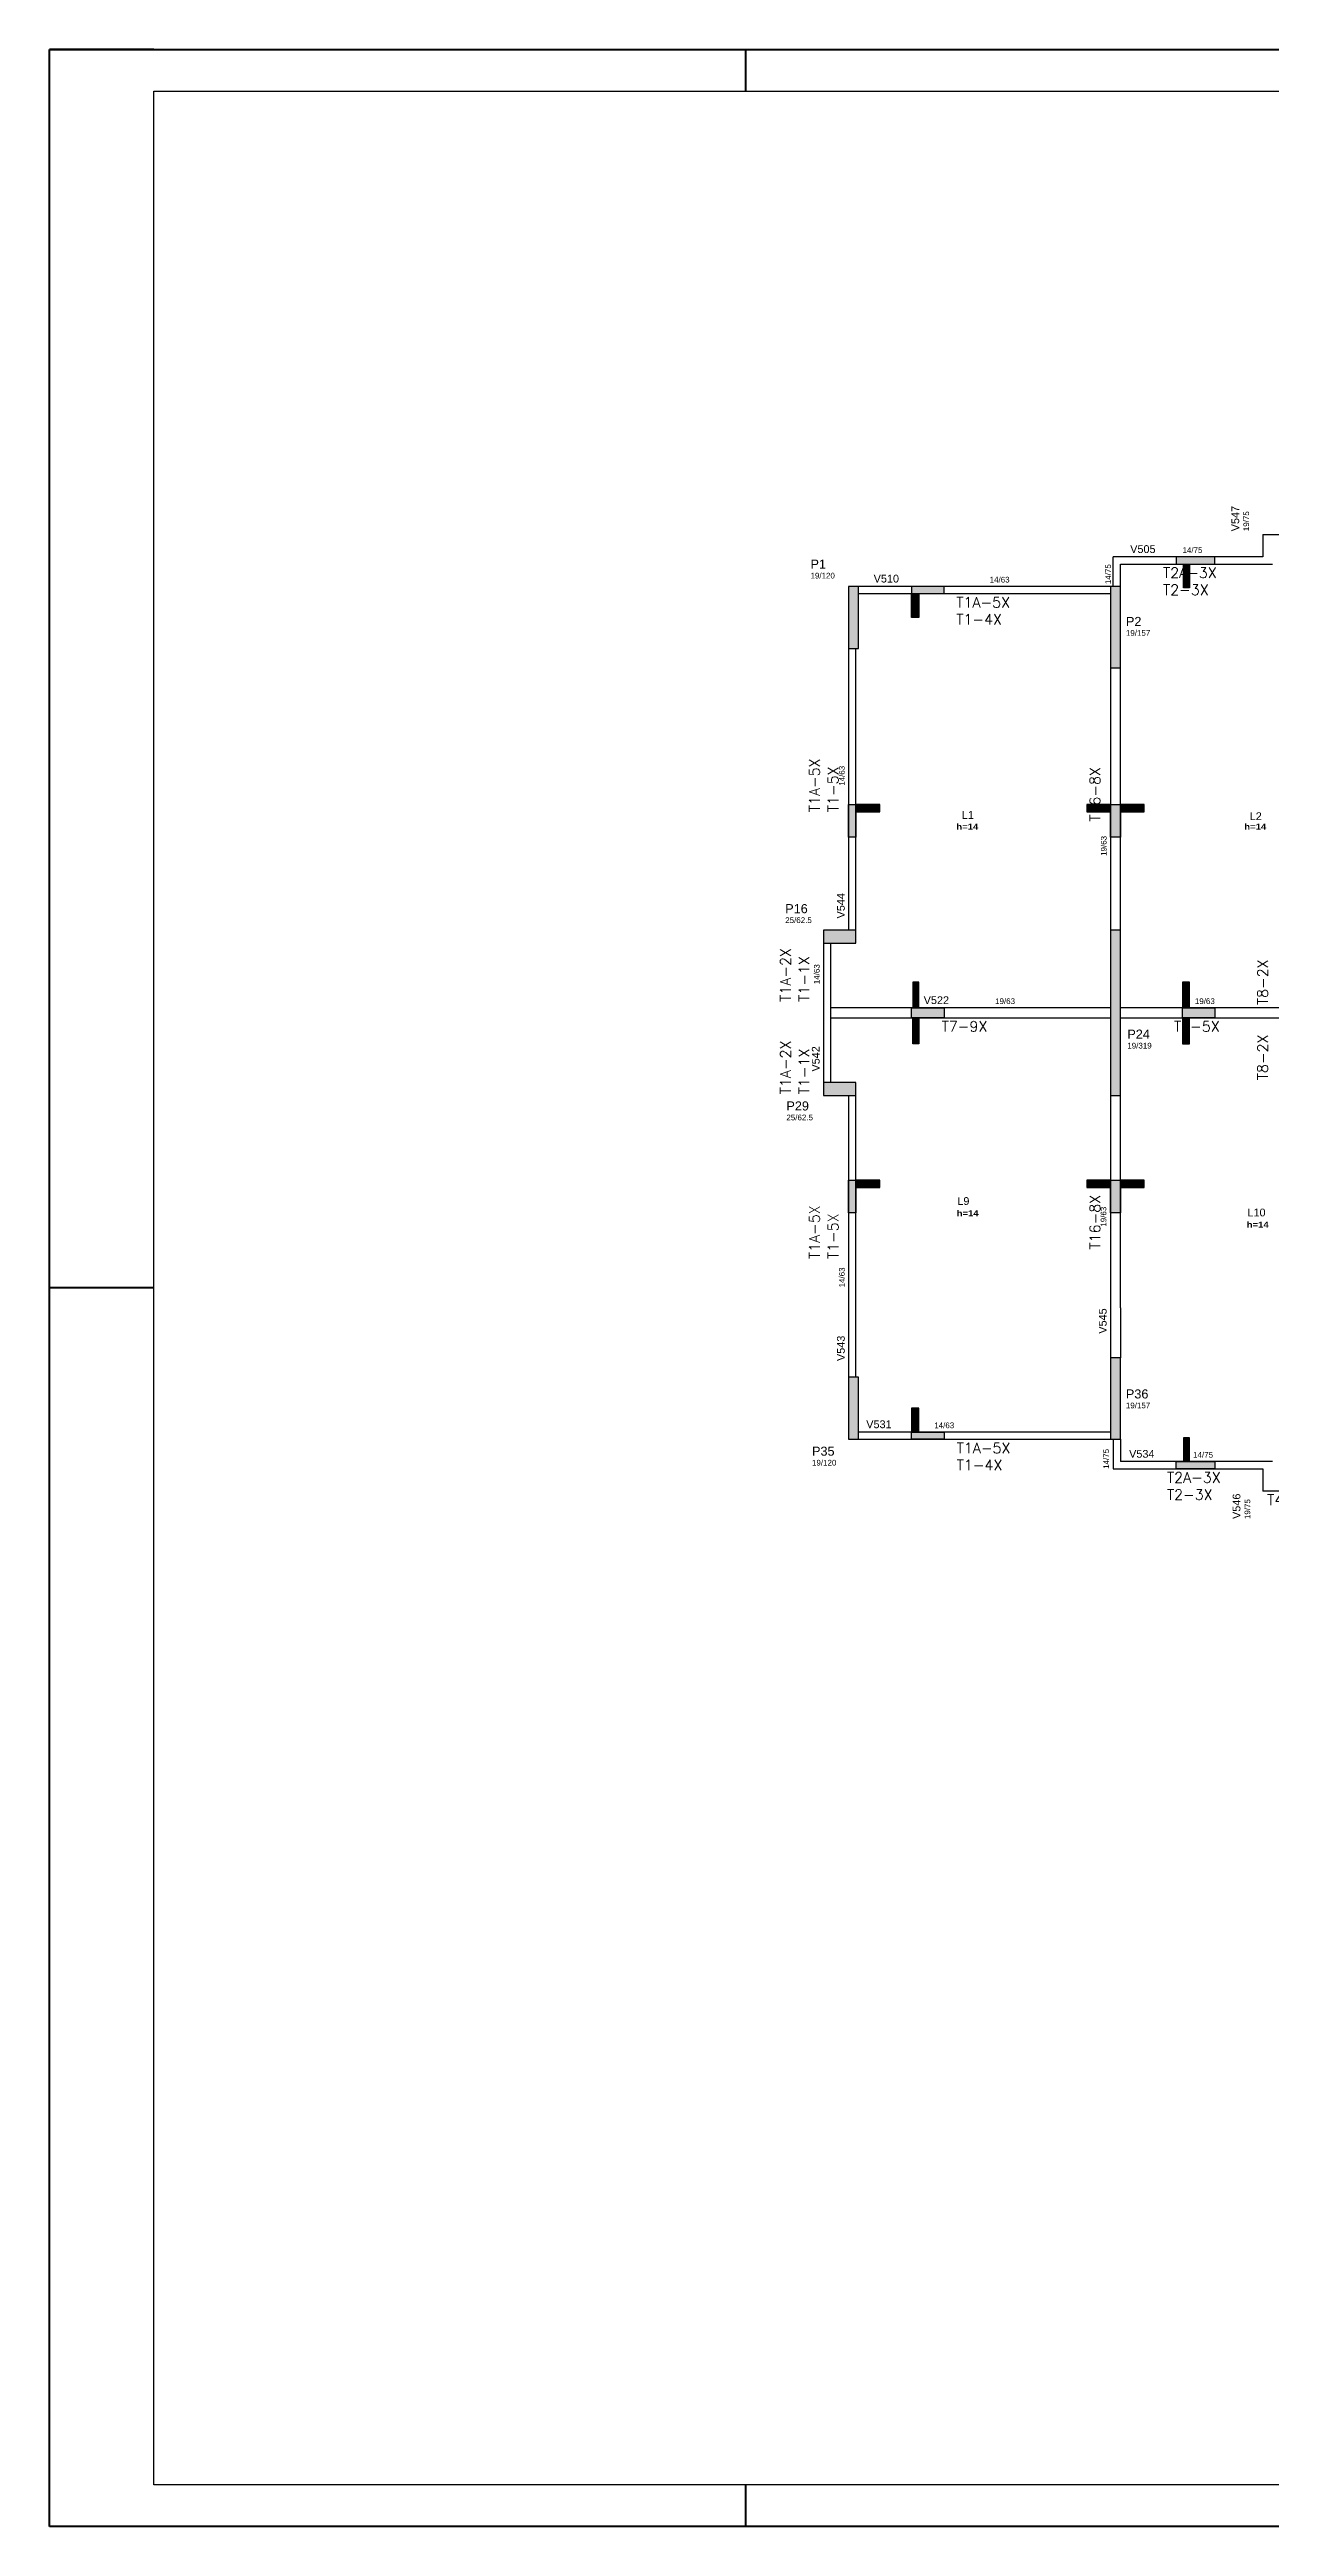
# Model space of a CAD drawing. Extents: x 17311 to 161354, y 153625 to 209880.
# Drawn here: x 17311 to 19668, y 205100 to 209880 of the extents above; entities that cross this region are included whole.
import ezdxf

# ---------------------------------------------------------------- set-up
doc = ezdxf.new("R2010")
doc.units = 0
doc.layers.get('0').update_dxf_attribs({"linetype": 'CONTINUOUS'})
for name, color, linetype in [('8', 111, 'CONTINUOUS'), ('MTH-DIM-PILAR', 3, 'CONTINUOUS'), ('MTH-DIM-VIGA', 3, 'CONTINUOUS'), ('MTH-FACE-VIGA', 7, 'CONTINUOUS'), ('MTH-LINHA-SEÇÃO', 16, 'CONTINUOUS'), ('MTH-PILAR-SEGUE', 5, 'CONTINUOUS'), ('MTH-SOMBRA21', 150, 'CONTINUOUS'), ('MTH-SOMBRA25', 253, 'CONTINUOUS'), ('MTH-TIT1-PILAR', 5, 'CONTINUOUS'), ('MTH-TIT1-VIGA', 5, 'CONTINUOUS'), ('MTH-TXT-NEGRITO', 5, 'CONTINUOUS')]:
    doc.layers.add(name, color=color, linetype=linetype)
doc.layers.add('FOLHA', color=255, linetype='CONTINUOUS', lineweight=40)
doc.styles.get("Standard").update_dxf_attribs({"font": 'ROMANS.SHX'})
doc.styles.add('TQS_ARIAL', font='arial.ttf')
doc.styles.add('TQS_ARIAL_BLACK', font='ariblk.ttf')

msp = doc.modelspace()

# ---------------------------------------------------------------- linework, layer by layer
at = {"color": 30}
for p, q in [((17511.8, 209799.92), (24239.28, 209799.92)), ((17511.8, 205180.82), (17511.8, 209799.92)), ((24239.28, 205180.82), (17511.8, 205180.82))]:
    msp.add_line(p, q, dxfattribs=at)
at = {"layer": 'FOLHA'}
for p, q in [((17310.62, 209880.4), (24319.75, 209880.4)), ((17310.62, 205100.34), (17310.62, 209880.4)), ((17511.8, 209880.4), (17310.62, 209880.4)), ((18654.51, 209799.92), (18654.51, 209880.4)), ((17511.8, 207490.37), (17310.62, 207490.37)), ((18654.51, 205100.34), (18654.51, 205180.82)), ((24319.75, 205100.34), (17310.62, 205100.34))]:
    msp.add_line(p, q, dxfattribs=at)
at = {"layer": 'MTH-FACE-VIGA', "linetype": 'Continuous'}
for p, q in [((19652.75, 208944.34), (19652.75, 208901.34)), ((19652.75, 208944.34), (19772.25, 208944.34)), ((19652.75, 208901.34), (19363.75, 208901.34)), ((19363.75, 208844.34), (19363.75, 208901.34)), ((19358.75, 208844.34), (18872.25, 208844.34)), ((19377.75, 208887.34), (19652.75, 208887.34)), ((19377.75, 208844.34), (19377.75, 208887.34)), ((19652.75, 208887.34), (19671.75, 208887.34)), ((18872.25, 208830.34), (19358.75, 208830.34)), ((18853.25, 208724.34), (18853.25, 208180.84)), ((18867.25, 208180.84), (18867.25, 208724.34)), ((19358.75, 208687.34), (19358.75, 208180.84)), ((19377.75, 208604.34), (19377.75, 208687.34)), ((19377.75, 208180.84), (19377.75, 208604.34)), ((18804.75, 208155.84), (18804.75, 207886.84)), ((18818.75, 207886.84), (18818.75, 208155.84)), ((19358.75, 208030.84), (18818.75, 208030.84)), ((19693.75, 208030.84), (19377.75, 208030.84)), ((18818.75, 208011.84), (19358.75, 208011.84)), ((19377.75, 208011.84), (19693.75, 208011.84)), ((18853.25, 207861.84), (18853.25, 207318.34)), ((18867.25, 207318.34), (18867.25, 207861.84)), ((19358.75, 207861.84), (19358.75, 207355.34)), ((19377.75, 207452.34), (19377.75, 207861.84)), ((19377.75, 207452.34), (19377.75, 207355.34)), ((19358.75, 207212.34), (18872.25, 207212.34)), ((18872.25, 207198.34), (19358.75, 207198.34)), ((19363.75, 207198.34), (19363.75, 207141.34)), ((19377.75, 207198.34), (19377.75, 207155.34)), ((19363.75, 207141.34), (19652.75, 207141.34)), ((19652.75, 207155.34), (19377.75, 207155.34)), ((19671.75, 207155.34), (19652.75, 207155.34)), ((19652.75, 207141.34), (19652.75, 207098.34)), ((19772.25, 207098.34), (19652.75, 207098.34))]:
    msp.add_line(p, q, dxfattribs=at)
at = {"layer": 'MTH-LINHA-SEÇÃO', "linetype": 'Continuous'}
for points in [[(19560.43, 208901.34), (19485.43, 208901.34), (19485.43, 208887.34), (19560.43, 208887.34), (19560.43, 208901.34)], [(19037.9, 208844.34), (18974.9, 208844.34), (18974.9, 208830.34), (19037.9, 208830.34), (19037.9, 208844.34)], [(19499.43, 208841.34), (19499.43, 208887.34), (19511.43, 208887.34), (19511.43, 208841.34), (19499.43, 208841.34)], [(18974.9, 208784.34), (18974.9, 208830.34), (18988.9, 208830.34), (18988.9, 208784.34), (18974.9, 208784.34)], [(18853.25, 208360.41), (18853.25, 208423.41), (18867.25, 208423.41), (18867.25, 208360.41), (18853.25, 208360.41)], [(18913.25, 208423.41), (18867.25, 208423.41), (18867.25, 208409.41), (18913.25, 208409.41), (18913.25, 208423.41)], [(19358.75, 208423.41), (19312.75, 208423.41), (19312.75, 208409.41), (19358.75, 208409.41), (19358.75, 208423.41)], [(19358.75, 208360.41), (19358.75, 208423.41), (19377.75, 208423.41), (19377.75, 208360.41), (19358.75, 208360.41)], [(19423.75, 208423.41), (19377.75, 208423.41), (19377.75, 208409.41), (19423.75, 208409.41), (19423.75, 208423.41)], [(18976.9, 208080.84), (18976.9, 208030.84), (18988.9, 208030.84), (18988.9, 208080.84), (18976.9, 208080.84)], [(19497.43, 208080.84), (19497.43, 208030.84), (19511.43, 208030.84), (19511.43, 208080.84), (19497.43, 208080.84)], [(19037.9, 208011.84), (18974.9, 208011.84), (18974.9, 208030.84), (19037.9, 208030.84), (19037.9, 208011.84)], [(19560.43, 208011.84), (19497.43, 208011.84), (19497.43, 208030.84), (19560.43, 208030.84), (19560.43, 208011.84)], [(18976.9, 207961.84), (18976.9, 208011.84), (18988.9, 208011.84), (18988.9, 207961.84), (18976.9, 207961.84)], [(19497.43, 208011.84), (19497.43, 207961.84), (19511.43, 207961.84), (19511.43, 208011.84), (19497.43, 208011.84)], [(18853.25, 207635.25), (18853.25, 207698.25), (18867.25, 207698.25), (18867.25, 207635.25), (18853.25, 207635.25)], [(18913.25, 207698.25), (18867.25, 207698.25), (18867.25, 207684.25), (18913.25, 207684.25), (18913.25, 207698.25)], [(19358.75, 207698.25), (19312.75, 207698.25), (19312.75, 207684.25), (19358.75, 207684.25), (19358.75, 207698.25)], [(19358.75, 207635.25), (19358.75, 207698.25), (19377.75, 207698.25), (19377.75, 207635.25), (19358.75, 207635.25)], [(19423.75, 207698.25), (19377.75, 207698.25), (19377.75, 207684.25), (19423.75, 207684.25), (19423.75, 207698.25)], [(18974.9, 207258.34), (18974.9, 207212.34), (18988.9, 207212.34), (18988.9, 207258.34), (18974.9, 207258.34)], [(19037.9, 207198.34), (18974.9, 207198.34), (18974.9, 207212.34), (19037.9, 207212.34), (19037.9, 207198.34)], [(19499.43, 207201.34), (19499.43, 207155.34), (19511.43, 207155.34), (19511.43, 207201.34), (19499.43, 207201.34)], [(19560.43, 207141.34), (19485.43, 207141.34), (19485.43, 207155.34), (19560.43, 207155.34), (19560.43, 207141.34)]]:
    msp.add_lwpolyline(points, dxfattribs=at)
at = {"layer": 'MTH-PILAR-SEGUE', "linetype": 'Continuous'}
for points in [[(18853.25, 208724.34), (18872.25, 208724.34), (18872.25, 208844.34), (18853.25, 208844.34), (18853.25, 208724.34)], [(19358.75, 208687.34), (19377.75, 208687.34), (19377.75, 208844.34), (19358.75, 208844.34), (19358.75, 208687.34)], [(18867.25, 208155.84), (18867.25, 208180.84), (18804.75, 208180.84), (18804.75, 208155.84), (18867.25, 208155.84)], [(19358.75, 207861.84), (19377.75, 207861.84), (19377.75, 208180.84), (19358.75, 208180.84), (19358.75, 207861.84)], [(18867.25, 207861.84), (18867.25, 207886.84), (18804.75, 207886.84), (18804.75, 207861.84), (18867.25, 207861.84)], [(18853.25, 207198.34), (18872.25, 207198.34), (18872.25, 207318.34), (18853.25, 207318.34), (18853.25, 207198.34)], [(19358.75, 207198.34), (19377.75, 207198.34), (19377.75, 207355.34), (19358.75, 207355.34), (19358.75, 207198.34)]]:
    msp.add_lwpolyline(points, dxfattribs=at)
at = {"layer": 'MTH-SOMBRA21', "linetype": 'Continuous'}
for points in [[(19560.43, 208901.34), (19485.43, 208901.34), (19485.43, 208887.34)], [(19560.43, 208901.34), (19485.43, 208887.34), (19560.43, 208887.34)], [(19560.43, 208901.34), (19560.43, 208887.34), (19560.43, 208901.34)], [(19037.9, 208844.34), (18974.9, 208844.34), (18974.9, 208830.34)], [(19037.9, 208844.34), (18974.9, 208830.34), (19037.9, 208830.34)], [(19037.9, 208844.34), (19037.9, 208830.34), (19037.9, 208844.34)], [(19499.43, 208841.34), (19499.43, 208887.34), (19511.43, 208887.34)], [(19499.43, 208841.34), (19511.43, 208887.34), (19511.43, 208841.34)], [(19499.43, 208841.34), (19511.43, 208841.34), (19499.43, 208841.34)], [(18974.9, 208784.34), (18974.9, 208830.34), (18988.9, 208830.34)], [(18974.9, 208784.34), (18988.9, 208830.34), (18988.9, 208784.34)], [(18974.9, 208784.34), (18988.9, 208784.34), (18974.9, 208784.34)], [(18853.25, 208360.41), (18853.25, 208423.41), (18867.25, 208423.41)], [(18853.25, 208360.41), (18867.25, 208423.41), (18867.25, 208360.41)], [(18913.25, 208423.41), (18867.25, 208423.41), (18867.25, 208409.41)], [(18913.25, 208423.41), (18867.25, 208409.41), (18913.25, 208409.41)], [(18913.25, 208423.41), (18913.25, 208409.41), (18913.25, 208423.41)], [(19358.75, 208423.41), (19312.75, 208423.41), (19312.75, 208409.41)], [(19358.75, 208423.41), (19312.75, 208409.41), (19358.75, 208409.41)], [(19358.75, 208423.41), (19358.75, 208409.41), (19358.75, 208423.41)], [(19358.75, 208360.41), (19358.75, 208423.41), (19377.75, 208423.41)], [(19358.75, 208360.41), (19377.75, 208423.41), (19377.75, 208360.41)], [(19423.75, 208423.41), (19377.75, 208423.41), (19377.75, 208409.41)], [(19423.75, 208423.41), (19377.75, 208409.41), (19423.75, 208409.41)], [(19423.75, 208423.41), (19423.75, 208409.41), (19423.75, 208423.41)], [(18853.25, 208360.41), (18867.25, 208360.41), (18853.25, 208360.41)], [(19358.75, 208360.41), (19377.75, 208360.41), (19358.75, 208360.41)], [(18976.9, 208080.84), (18976.9, 208030.84), (18988.9, 208030.84)], [(18976.9, 208080.84), (18988.9, 208030.84), (18988.9, 208080.84)], [(18976.9, 208080.84), (18988.9, 208080.84), (18976.9, 208080.84)], [(19497.43, 208080.84), (19497.43, 208030.84), (19511.43, 208030.84)], [(19497.43, 208080.84), (19511.43, 208030.84), (19511.43, 208080.84)], [(19497.43, 208080.84), (19511.43, 208080.84), (19497.43, 208080.84)], [(19037.9, 208011.84), (18974.9, 208011.84), (18974.9, 208030.84)], [(19037.9, 208011.84), (18974.9, 208030.84), (19037.9, 208030.84)], [(19037.9, 208011.84), (19037.9, 208030.84), (19037.9, 208011.84)], [(19560.43, 208011.84), (19497.43, 208011.84), (19497.43, 208030.84)], [(19560.43, 208011.84), (19497.43, 208030.84), (19560.43, 208030.84)], [(19560.43, 208011.84), (19560.43, 208030.84), (19560.43, 208011.84)], [(18976.9, 207961.84), (18976.9, 208011.84), (18988.9, 208011.84)], [(18976.9, 207961.84), (18988.9, 208011.84), (18988.9, 207961.84)], [(19497.43, 208011.84), (19497.43, 207961.84), (19511.43, 207961.84)], [(19497.43, 208011.84), (19511.43, 207961.84), (19511.43, 208011.84)], [(19497.43, 208011.84), (19511.43, 208011.84), (19497.43, 208011.84)], [(18976.9, 207961.84), (18988.9, 207961.84), (18976.9, 207961.84)], [(18853.25, 207635.25), (18853.25, 207698.25), (18867.25, 207698.25)], [(18853.25, 207635.25), (18867.25, 207698.25), (18867.25, 207635.25)], [(18913.25, 207698.25), (18867.25, 207698.25), (18867.25, 207684.25)], [(18913.25, 207698.25), (18867.25, 207684.25), (18913.25, 207684.25)], [(18913.25, 207698.25), (18913.25, 207684.25), (18913.25, 207698.25)], [(19358.75, 207698.25), (19312.75, 207698.25), (19312.75, 207684.25)], [(19358.75, 207698.25), (19312.75, 207684.25), (19358.75, 207684.25)], [(19358.75, 207698.25), (19358.75, 207684.25), (19358.75, 207698.25)], [(19358.75, 207635.25), (19358.75, 207698.25), (19377.75, 207698.25)], [(19358.75, 207635.25), (19377.75, 207698.25), (19377.75, 207635.25)], [(19423.75, 207698.25), (19377.75, 207698.25), (19377.75, 207684.25)], [(19423.75, 207698.25), (19377.75, 207684.25), (19423.75, 207684.25)], [(19423.75, 207698.25), (19423.75, 207684.25), (19423.75, 207698.25)], [(18853.25, 207635.25), (18867.25, 207635.25), (18853.25, 207635.25)], [(19358.75, 207635.25), (19377.75, 207635.25), (19358.75, 207635.25)], [(18974.9, 207258.34), (18974.9, 207212.34), (18988.9, 207212.34)], [(18974.9, 207258.34), (18988.9, 207212.34), (18988.9, 207258.34)], [(18974.9, 207258.34), (18988.9, 207258.34), (18974.9, 207258.34)], [(19037.9, 207198.34), (18974.9, 207198.34), (18974.9, 207212.34)], [(19037.9, 207198.34), (18974.9, 207212.34), (19037.9, 207212.34)], [(19037.9, 207198.34), (19037.9, 207212.34), (19037.9, 207198.34)], [(19499.43, 207201.34), (19499.43, 207155.34), (19511.43, 207155.34)], [(19499.43, 207201.34), (19511.43, 207155.34), (19511.43, 207201.34)], [(19499.43, 207201.34), (19511.43, 207201.34), (19499.43, 207201.34)], [(19560.43, 207141.34), (19485.43, 207141.34), (19485.43, 207155.34)], [(19560.43, 207141.34), (19485.43, 207155.34), (19560.43, 207155.34)], [(19560.43, 207141.34), (19560.43, 207155.34), (19560.43, 207141.34)]]:
    msp.add_solid(points, dxfattribs=at)
at = {"layer": 'MTH-SOMBRA25', "linetype": 'Continuous'}
for points in [[(18853.25, 208724.34), (18872.25, 208724.34), (18872.25, 208844.34)], [(18853.25, 208724.34), (18872.25, 208844.34), (18853.25, 208844.34)], [(18853.25, 208724.34), (18853.25, 208844.34), (18853.25, 208724.34)], [(19358.75, 208687.34), (19377.75, 208687.34), (19377.75, 208844.34)], [(19358.75, 208687.34), (19377.75, 208844.34), (19358.75, 208844.34)], [(19358.75, 208687.34), (19358.75, 208844.34), (19358.75, 208687.34)], [(18867.25, 208155.84), (18867.25, 208180.84), (18804.75, 208180.84)], [(18867.25, 208155.84), (18804.75, 208180.84), (18804.75, 208155.84)], [(19358.75, 207861.84), (19377.75, 207861.84), (19377.75, 208180.84)], [(19358.75, 207861.84), (19377.75, 208180.84), (19358.75, 208180.84)], [(19358.75, 207861.84), (19358.75, 208180.84), (19358.75, 207861.84)], [(18867.25, 208155.84), (18804.75, 208155.84), (18867.25, 208155.84)], [(18867.25, 207861.84), (18867.25, 207886.84), (18804.75, 207886.84)], [(18867.25, 207861.84), (18804.75, 207886.84), (18804.75, 207861.84)], [(18867.25, 207861.84), (18804.75, 207861.84), (18867.25, 207861.84)], [(18853.25, 207198.34), (18872.25, 207198.34), (18872.25, 207318.34)], [(18853.25, 207198.34), (18872.25, 207318.34), (18853.25, 207318.34)], [(18853.25, 207198.34), (18853.25, 207318.34), (18853.25, 207198.34)], [(19358.75, 207198.34), (19377.75, 207198.34), (19377.75, 207355.34)], [(19358.75, 207198.34), (19377.75, 207355.34), (19358.75, 207355.34)], [(19358.75, 207198.34), (19358.75, 207355.34), (19358.75, 207198.34)]]:
    msp.add_solid(points, dxfattribs=at)

# ---------------------------------------------------------------- texts
at = {"layer": '8', "color": 1, "linetype": 'Continuous'}
for s, p in [('T2A-3X', (19460.13, 208860.56)), ('T2-3X', (19460.13, 208827.6)), ('T1A-5X', (19061.13, 208803.56)), ('T1-4X', (19061.13, 208770.6)), ('T7-9X', (19032.88, 207985.06)), ('T7-5X', (19481.38, 207985.06)), ('T1A-5X', (19061.88, 207171.56)), ('T1-4X', (19061.88, 207138.6)), ('T2A-3X', (19467.81, 207114.56)), ('T2-3X', (19467.81, 207081.6)), ('T4-2X', (19661.22, 207071.56))]:
    msp.add_text(s, height=20.16, dxfattribs=at).set_placement(p)
for s, p in [('T1A-5X', (18797.34, 208408.73)), ('T1-5X', (18833.35, 208408.73)), ('T16-8X', (19338.85, 208390.23)), ('T1A-2X', (18741.34, 208042.66)), ('T1-1X', (18777.35, 208042.66)), ('T8-2X', (19662.54, 208036.33)), ('T1A-2X', (18741.34, 207864.19)), ('T1-1X', (18777.35, 207864.19)), ('T8-2X', (19662.54, 207891.35)), ('T1A-5X', (18797.34, 207546.23)), ('T16-8X', (19338.85, 207564.73)), ('T1-5X', (18833.35, 207546.23))]:
    msp.add_text(s, height=20.16, rotation=90, dxfattribs=at).set_placement(p)
at = {"layer": 'MTH-DIM-PILAR', "linetype": 'Continuous', "style": 'TQS_ARIAL'}
for s, p in [('19/120', (18779.66, 208859.61)), ('19/157', (19388.53, 208748.95)), ('25/62.5', (18730.83, 208194.7)), ('19/319', (19391.22, 207952.53)), ('25/62.5', (18733.1, 207813.95)), ('19/157', (19388.44, 207258.21)), ('19/120', (18782.53, 207147.74))]:
    msp.add_text(s, height=11, dxfattribs=at).set_placement(p)
at = {"layer": 'MTH-DIM-VIGA', "linetype": 'Continuous', "style": 'TQS_ARIAL'}
for s, p in [('19/75', (19626.19, 208950.92)), ('14/75', (19359.65, 208848.72)), ('14/63', (18845.75, 208459.59)), ('19/63', (19351.25, 208324.31)), ('14/63', (18797.25, 208076.7)), ('19/63', (19350.75, 207608.74)), ('14/63', (18845.75, 207491.52)), ('14/75', (19355.75, 207141.34)), ('19/75', (19628.51, 207044.45))]:
    msp.add_text(s, height=11, rotation=90, dxfattribs=at).set_placement(p)
for s, p in [('14/75', (19497.74, 208908.84)), ('14/63', (19125.5, 208851.84)), ('19/63', (19136, 208038.34)), ('19/63', (19521.62, 208038.34)), ('14/63', (19018.55, 207219.84)), ('14/75', (19518.19, 207162.84))]:
    msp.add_text(s, height=11, dxfattribs=at).set_placement(p)
at = {"layer": 'MTH-TIT1-PILAR', "linetype": 'Continuous', "style": 'TQS_ARIAL'}
for s, p in [('P1', (18779.66, 208878.61)), ('P2', (19388.53, 208767.95)), ('P16', (18730.83, 208213.7)), ('P24', (19391.22, 207971.53)), ('P29', (18733.1, 207832.95)), ('P36', (19388.44, 207277.21)), ('P35', (18782.53, 207166.74))]:
    msp.add_text(s, height=17.5, dxfattribs=at).set_placement(p)
at = {"layer": 'MTH-TIT1-VIGA', "linetype": 'Continuous', "style": 'TQS_ARIAL'}
for s, p in [('V547', (19607.19, 208950.69)), ('V544', (18845.75, 208203.56)), ('V542', (18797.25, 207908.06)), ('V545', (19351.25, 207402.18)), ('V543', (18845.75, 207349.42)), ('V546', (19609.51, 207044.67))]:
    msp.add_text(s, height=15, rotation=90, dxfattribs=at).set_placement(p)
for s, p in [('V505', (19396.75, 208908.84)), ('V510', (18901.54, 208851.84)), ('L1', (19071.67, 208395.63)), ('L2', (19627.53, 208393.4)), ('V522', (18998.11, 208038.34)), ('L9', (19063.06, 207650.64)), ('L10', (19623.11, 207628.59)), ('V531', (18887.25, 207219.84)), ('V534', (19394.66, 207162.84))]:
    msp.add_text(s, height=15, dxfattribs=at).set_placement(p)
at = {"layer": 'MTH-TXT-NEGRITO', "color": 3, "linetype": 'Continuous', "style": 'TQS_ARIAL_BLACK'}
for p in [(19061.08, 208374.83), (19616.96, 208374.83), (19061.7, 207628.91), (19621.75, 207606.85)]:
    msp.add_text('h=14', height=11.5, dxfattribs=at).set_placement(p)

doc.saveas('drawing.dxf')
